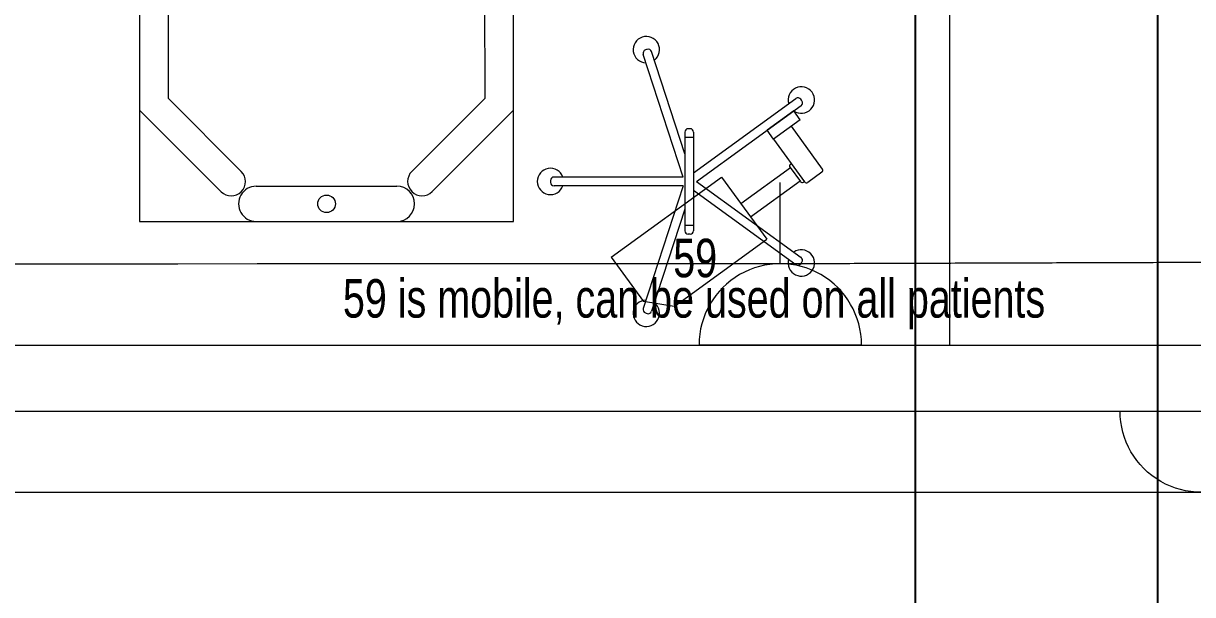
# Model space of a CAD drawing. Header units: metres. Extents: x 75097 to 220695, y -1557923 to -1361206.
# Drawn here: x 112987 to 115643, y -1461390 to -1460091 of the extents above; entities that cross this region are included whole.
import ezdxf

# ---------------------------------------------------------------- set-up
doc = ezdxf.new("R2010")
doc.units = ezdxf.units.M
doc.layers.get('0').update_dxf_attribs({"lineweight": 0})
doc.layers.add('A-100 - Copy$0$axes', color=8, linetype='Continuous')
for name, color, linetype, lineweight in [('A-100 - Copy$0$Medical Equipment and Furniture', 8, 'Continuous', 0), ('A-100 - Copy$0$Medical Equipment and Furniture1', 8, 'Continuous', 5), ('A-100 - Copy$0$Walls', 8, 'Continuous', 0)]:
    doc.layers.add(name, color=color, linetype=linetype, lineweight=lineweight)
doc.layers.add('E-POWR', color=7, linetype='Continuous', lineweight=9, true_color=0x4e7e3e)
doc.styles.add('A-100 - Copy$0$X3G_ENTITY_257CFD', font='swisscl.ttf', dxfattribs={"height": 200})

# ---------------------------------------------------------------- blocks, each defined once
blk = doc.blocks.new('NORMAL SOCKET')
at = {"layer": 'E-POWR'}
for p, q in [((0, 307.7), (0, 615.4)), ((-307.7, 0), (307.7, 0))]:
    blk.add_line(p, q, dxfattribs=at)
blk.add_ellipse((0, 0), major_axis=(32.8, 305.9), ratio=1, start_param=4.81904, end_param=7.960633, dxfattribs=at)
blk = doc.blocks.new('*X149')
for p, q in [((5, 3), (5, 3)), ((5, 3), (5, 3)), ((5, 3), (5, 3)), ((5, 3), (5, 3)), ((5, 3), (5, 3)), ((5, 3), (5, 3)), ((5, 3), (5, 3)), ((5, 3), (5, 3)), ((5, 3), (5, 3)), ((5, 3), (5, 3)), ((5, 3), (5, 3)), ((5, 3), (5, 3)), ((5, 3), (5, 3)), ((5, 3), (5, 3)), ((5, 3), (5, 3)), ((5, 3), (5, 3)), ((5, 3), (5, 3)), ((5, 3), (5, 3)), ((5, 3), (5, 3)), ((5, 3), (5, 3)), ((5, 3), (5, 3)), ((5, 3), (5, 3)), ((5, 3), (5, 3)), ((5, 3), (5, 3)), ((5, 3), (5, 3)), ((5, 3), (5, 3)), ((5, 3), (5, 3)), ((5, 3), (5, 3)), ((5, 3), (5, 3)), ((5, 3), (5, 3)), ((5, 3), (5, 3)), ((5, 3), (5, 3)), ((5, 3), (5, 3)), ((5, 3), (5, 3)), ((5, 3), (5, 3)), ((5, 3), (5, 3)), ((5, 3), (5, 3)), ((5, 3), (5, 3)), ((5, 3), (5, 3)), ((5, 3), (5, 3)), ((5, 3), (5, 3)), ((5, 3), (5, 3)), ((5, 3), (5, 3)), ((5, 3), (5, 3)), ((5, 3), (5, 3)), ((5, 3), (5, 3)), ((5, 3), (5, 3)), ((5, 3), (5, 3)), ((5, 3), (5, 3)), ((5, 3), (5, 3)), ((5, 3), (5, 3)), ((5, 3), (5, 3)), ((5, 3), (5, 3)), ((5, 3), (5, 3)), ((5, 3), (5, 3)), ((5, 3), (5, 3)), ((5, 3), (5, 3)), ((5, 3), (5, 3)), ((5, 3), (5, 3)), ((5, 3), (5, 3)), ((5, 3), (5, 3)), ((5, 3), (5, 3)), ((5, 3), (5, 3)), ((5, 3), (5, 3)), ((5, 3), (5, 3)), ((5, 3), (5, 3)), ((6, 3), (5, 3)), ((5, 3), (5, 3)), ((6, 3), (5, 3)), ((5, 3), (5, 3)), ((6, 3), (5, 3)), ((5, 3), (5, 3)), ((6, 3), (5, 3)), ((5, 3), (5, 3)), ((5, 3), (5, 3)), ((5, 3), (5, 3)), ((5, 3), (5, 3)), ((5, 3), (5, 3)), ((5, 3), (5, 3)), ((5, 3), (5, 3)), ((5, 3), (5, 3)), ((5, 3), (5, 3)), ((5, 3), (5, 3)), ((5, 3), (5, 3)), ((5, 3), (5, 3)), ((5, 3), (5, 3)), ((5, 3), (5, 3)), ((5, 3), (5, 3)), ((5, 3), (5, 3)), ((5, 3), (5, 3)), ((5, 3), (5, 3)), ((5, 3), (5, 3)), ((5, 3), (5, 3)), ((5, 3), (5, 3)), ((5, 3), (5, 3)), ((5, 3), (5, 3)), ((6, 3), (6, 3)), ((6, 3), (6, 3)), ((6, 3), (6, 3)), ((6, 3), (6, 3)), ((6, 3), (6, 3)), ((6, 3), (6, 3)), ((6, 3), (6, 3)), ((6, 3), (6, 3)), ((6, 3), (6, 3)), ((6, 3), (6, 3)), ((6, 3), (6, 3)), ((6, 3), (6, 3)), ((6, 3), (6, 3)), ((6, 3), (6, 3)), ((6, 3), (6, 3)), ((6, 3), (6, 3)), ((6, 3), (6, 3)), ((6, 3), (6, 3)), ((6, 3), (6, 3)), ((6, 3), (6, 3)), ((6, 3), (6, 3)), ((6, 3), (6, 3)), ((6, 3), (6, 3)), ((6, 3), (6, 3)), ((6, 3), (6, 3)), ((6, 3), (6, 3)), ((6, 3), (6, 3)), ((6, 3), (6, 3)), ((6, 3), (6, 3)), ((6, 3), (6, 3)), ((6, 3), (6, 3)), ((6, 3), (6, 3)), ((6, 3), (6, 3)), ((6, 3), (6, 3)), ((6, 3), (6, 3)), ((6, 3), (6, 3)), ((6, 3), (6, 3)), ((6, 3), (6, 3)), ((6, 3), (6, 3)), ((6, 3), (6, 3)), ((6, 3), (6, 3)), ((6, 3), (6, 3)), ((6, 3), (6, 3)), ((6, 3), (6, 3)), ((6, 3), (6, 3)), ((6, 3), (6, 3)), ((6, 3), (6, 3)), ((6, 3), (6, 3)), ((6, 3), (6, 3)), ((6, 3), (6, 3)), ((6, 3), (6, 3)), ((6, 3), (6, 3)), ((6, 3), (6, 3)), ((6, 3), (6, 3)), ((6, 3), (6, 3)), ((6, 3), (6, 3)), ((6, 3), (6, 3)), ((6, 3), (6, 3)), ((6, 3), (6, 3)), ((6, 3), (6, 3)), ((6, 3), (6, 3)), ((6, 3), (6, 3)), ((6, 3), (6, 3)), ((6, 3), (6, 3)), ((6, 3), (6, 3)), ((6, 3), (6, 3)), ((6, 3), (6, 3)), ((6, 3), (6, 3)), ((6, 3), (6, 3)), ((6, 3), (6, 3)), ((6, 3), (6, 3)), ((6, 3), (6, 3)), ((6, 3), (6, 3)), ((6, 3), (6, 3)), ((6, 3), (6, 3)), ((6, 3), (6, 3)), ((6, 3), (6, 3)), ((6, 3), (6, 3)), ((6, 3), (6, 3)), ((6, 3), (6, 3)), ((6, 3), (6, 3)), ((6, 3), (6, 3)), ((6, 3), (6, 3)), ((6, 3), (6, 3)), ((6, 3), (6, 3)), ((6, 3), (6, 3)), ((6, 3), (6, 3)), ((6, 3), (6, 3)), ((6, 3), (6, 3)), ((6, 3), (6, 3)), ((6, 3), (6, 3)), ((6, 3), (6, 3)), ((6, 3), (6, 3)), ((6, 3), (6, 3)), ((6, 3), (6, 3)), ((6, 3), (6, 3)), ((6, 3), (6, 3)), ((6, 3), (6, 3)), ((6, 3), (6, 3)), ((6, 3), (6, 3)), ((6, 3), (6, 3)), ((6, 3), (6, 3)), ((6, 3), (6, 3)), ((6, 3), (6, 3)), ((6, 3), (6, 3)), ((6, 3), (6, 3)), ((6, 3), (6, 3)), ((6, 3), (6, 3)), ((6, 3), (6, 3)), ((6, 3), (6, 3)), ((6, 3), (6, 3)), ((6, 3), (6, 3)), ((6, 3), (6, 3)), ((6, 3), (6, 3)), ((6, 3), (6, 3)), ((6, 3), (6, 3)), ((6, 3), (6, 3)), ((6, 3), (6, 3)), ((6, 3), (6, 3)), ((6, 3), (6, 3)), ((6, 3), (6, 3)), ((6, 3), (6, 3)), ((6, 3), (6, 3)), ((6, 3), (6, 3)), ((6, 3), (6, 3)), ((6, 3), (6, 3)), ((6, 3), (6, 3)), ((6, 3), (6, 3)), ((6, 3), (6, 3)), ((6, 3), (6, 3)), ((6, 3), (6, 3)), ((6, 3), (6, 3)), ((6, 3), (6, 3)), ((6, 3), (6, 3)), ((6, 3), (6, 3)), ((6, 3), (6, 3)), ((6, 3), (6, 3)), ((6, 3), (6, 3)), ((6, 3), (6, 3)), ((6, 3), (6, 3)), ((6, 3), (6, 3)), ((6, 3), (6, 3)), ((6, 3), (6, 3)), ((6, 3), (6, 3)), ((6, 3), (6, 3)), ((6, 3), (6, 3)), ((6, 3), (6, 3)), ((6, 3), (6, 3)), ((6, 3), (6, 3)), ((6, 3), (6, 3)), ((6, 3), (6, 3)), ((6, 3), (6, 3)), ((6, 3), (6, 3)), ((6, 3), (6, 3)), ((6, 3), (6, 3)), ((6, 3), (6, 3)), ((6, 3), (6, 3)), ((6, 3), (6, 3)), ((6, 3), (6, 3)), ((6, 3), (6, 3)), ((6, 3), (6, 3)), ((6, 3), (6, 3)), ((6, 3), (6, 3)), ((6, 3), (6, 3)), ((6, 3), (6, 3)), ((6, 3), (6, 3)), ((6, 3), (6, 3)), ((6, 3), (6, 3)), ((6, 3), (6, 3)), ((6, 3), (6, 3)), ((6, 3), (6, 3)), ((6, 3), (6, 3)), ((6, 3), (6, 3)), ((6, 3), (6, 3)), ((6, 3), (6, 3)), ((6, 3), (6, 3)), ((6, 3), (6, 3)), ((6, 3), (6, 3)), ((6, 3), (6, 3)), ((6, 3), (6, 3)), ((6, 3), (6, 3)), ((6, 3), (6, 3)), ((6, 3), (6, 3)), ((6, 3), (6, 3)), ((6, 3), (6, 3)), ((6, 3), (6, 3)), ((6, 3), (6, 3)), ((6, 3), (6, 3)), ((6, 3), (6, 3)), ((6, 3), (6, 3)), ((6, 3), (6, 3)), ((6, 3), (6, 3)), ((6, 3), (6, 3)), ((6, 3), (6, 3)), ((6, 3), (6, 3)), ((6, 3), (6, 3)), ((6, 3), (6, 3)), ((6, 3), (6, 3)), ((6, 3), (6, 3)), ((6, 3), (6, 3)), ((6, 3), (6, 3)), ((6, 3), (6, 3)), ((6, 3), (6, 3)), ((6, 3), (6, 3)), ((6, 3), (5, 3)), ((6, 3), (5, 3)), ((6, 3), (5, 3)), ((6, 3), (5, 3)), ((6, 3), (5, 3)), ((6, 3), (6, 3)), ((6, 3), (6, 3)), ((6, 3), (6, 3)), ((6, 3), (6, 3)), ((6, 3), (6, 3)), ((6, 3), (6, 3)), ((6, 3), (6, 3)), ((6, 3), (6, 3)), ((6, 3), (6, 3)), ((6, 3), (6, 3)), ((6, 3), (6, 3)), ((6, 3), (6, 3)), ((6, 3), (6, 3)), ((6, 3), (6, 3)), ((6, 3), (6, 3)), ((6, 3), (6, 3)), ((6, 3), (6, 3)), ((6, 3), (6, 3)), ((6, 3), (6, 3)), ((6, 3), (6, 3)), ((6, 3), (6, 3)), ((6, 3), (6, 3)), ((6, 3), (6, 3)), ((6, 3), (6, 3)), ((6, 3), (6, 3)), ((6, 3), (6, 3)), ((6, 3), (6, 3)), ((6, 3), (6, 3)), ((6, 3), (6, 3)), ((6, 3), (6, 3)), ((6, 3), (6, 3)), ((6, 3), (6, 3)), ((6, 3), (6, 3)), ((6, 3), (6, 3)), ((6, 3), (6, 3)), ((6, 3), (6, 3)), ((6, 3), (6, 3)), ((6, 3), (6, 3)), ((6, 3), (6, 3)), ((6, 3), (6, 3)), ((6, 3), (6, 3)), ((6, 3), (6, 3)), ((6, 3), (6, 3)), ((6, 3), (6, 3)), ((6, 3), (6, 3)), ((6, 3), (6, 3)), ((6, 3), (6, 3)), ((6, 3), (6, 3)), ((6, 3), (6, 3)), ((6, 3), (6, 3)), ((6, 3), (6, 3)), ((6, 3), (6, 3)), ((6, 3), (6, 3)), ((6, 3), (6, 3)), ((6, 3), (6, 3)), ((6, 3), (6, 3)), ((6, 3), (6, 3)), ((6, 3), (6, 3)), ((6, 3), (6, 3)), ((6, 3), (6, 3)), ((6, 3), (6, 3)), ((6, 3), (6, 3)), ((6, 3), (6, 3)), ((6, 3), (6, 3)), ((6, 3), (6, 3)), ((6, 3), (6, 3)), ((6, 3), (6, 3)), ((6, 3), (6, 3)), ((6, 3), (6, 3)), ((6, 3), (6, 3)), ((6, 3), (6, 3)), ((6, 3), (6, 3)), ((6, 3), (6, 3)), ((6, 3), (6, 3)), ((6, 3), (6, 3)), ((6, 3), (6, 3)), ((6, 3), (6, 3)), ((6, 3), (6, 3)), ((6, 3), (6, 3)), ((6, 3), (6, 3)), ((6, 3), (6, 3)), ((6, 3), (6, 3)), ((6, 3), (6, 3)), ((6, 3), (6, 3)), ((6, 3), (6, 3)), ((6, 3), (6, 3)), ((6, 3), (6, 3)), ((6, 3), (6, 3)), ((6, 3), (6, 3)), ((6, 3), (6, 3)), ((6, 3), (6, 3)), ((6, 3), (6, 3)), ((6, 3), (6, 3)), ((6, 3), (6, 3)), ((6, 3), (6, 3)), ((6, 3), (6, 3)), ((6, 3), (6, 3)), ((6, 3), (6, 3)), ((6, 3), (6, 3)), ((6, 3), (6, 3)), ((6, 3), (6, 3)), ((6, 3), (6, 3)), ((6, 3), (6, 3)), ((6, 3), (6, 3)), ((6, 3), (6, 3)), ((6, 3), (6, 3)), ((6, 3), (6, 3)), ((6, 3), (6, 3)), ((6, 3), (6, 3)), ((6, 3), (6, 3)), ((6, 3), (6, 3)), ((6, 3), (6, 3)), ((6, 3), (6, 3)), ((6, 3), (6, 3)), ((6, 3), (6, 3)), ((6, 3), (6, 3)), ((6, 3), (6, 3)), ((6, 3), (6, 3)), ((6, 3), (6, 3)), ((6, 3), (6, 3)), ((6, 3), (6, 3)), ((6, 3), (6, 3)), ((6, 3), (6, 3)), ((6, 3), (6, 3)), ((6, 3), (6, 3)), ((6, 3), (6, 3)), ((6, 3), (6, 3)), ((6, 3), (6, 3)), ((6, 3), (6, 3)), ((6, 3), (6, 3)), ((6, 3), (6, 3)), ((6, 3), (6, 3)), ((6, 3), (6, 3)), ((6, 3), (6, 3)), ((6, 3), (6, 3)), ((6, 3), (6, 3)), ((6, 3), (6, 3)), ((6, 3), (6, 3)), ((6, 3), (6, 3)), ((6, 3), (6, 3)), ((6, 3), (6, 3)), ((6, 3), (6, 3)), ((6, 3), (6, 3)), ((6, 3), (6, 3)), ((6, 3), (6, 3)), ((6, 3), (6, 3)), ((6, 3), (6, 3)), ((6, 3), (6, 3)), ((6, 3), (6, 3)), ((6, 3), (6, 3)), ((6, 3), (6, 3)), ((6, 3), (6, 3)), ((6, 3), (6, 3)), ((6, 3), (6, 3)), ((6, 3), (6, 3)), ((6, 3), (6, 3)), ((6, 3), (6, 3)), ((6, 3), (6, 3)), ((6, 3), (6, 3)), ((6, 3), (6, 3)), ((6, 3), (6, 3)), ((6, 3), (6, 3)), ((6, 3), (6, 3)), ((6, 3), (6, 3)), ((6, 3), (6, 3)), ((6, 3), (6, 3)), ((6, 3), (6, 3)), ((6, 3), (6, 3)), ((6, 3), (6, 3)), ((6, 3), (6, 3)), ((6, 3), (6, 3)), ((6, 3), (6, 3)), ((6, 3), (6, 3)), ((6, 3), (6, 3)), ((6, 3), (6, 3)), ((6, 3), (6, 3)), ((6, 3), (6, 3)), ((6, 3), (6, 3)), ((6, 3), (6, 3)), ((6, 3), (6, 3)), ((6, 3), (6, 3)), ((6, 3), (6, 3)), ((6, 3), (6, 3)), ((6, 3), (6, 3)), ((6, 3), (6, 3)), ((6, 3), (6, 3)), ((6, 3), (6, 3)), ((6, 3), (6, 3)), ((6, 3), (6, 3)), ((6, 3), (6, 3)), ((6, 3), (6, 3)), ((6, 3), (6, 3)), ((6, 3), (6, 3)), ((6, 3), (6, 3)), ((6, 3), (6, 3)), ((6, 3), (6, 3)), ((6, 3), (6, 3)), ((6, 3), (6, 3)), ((6, 3), (6, 3)), ((6, 3), (6, 3)), ((6, 3), (6, 3)), ((6, 3), (6, 3)), ((6, 3), (6, 3)), ((6, 3), (6, 3)), ((6, 3), (6, 3)), ((6, 3), (6, 3)), ((6, 3), (6, 3)), ((6, 3), (6, 3)), ((6, 3), (6, 3)), ((6, 3), (6, 3)), ((6, 3), (6, 3)), ((6, 3), (6, 3)), ((6, 3), (6, 3)), ((6, 3), (6, 3)), ((6, 3), (6, 3)), ((6, 3), (6, 3)), ((6, 3), (6, 3)), ((6, 3), (6, 3)), ((6, 3), (6, 3)), ((6, 3), (6, 3)), ((6, 3), (6, 3)), ((6, 3), (6, 3)), ((6, 3), (6, 3)), ((6, 3), (6, 3)), ((6, 3), (6, 3)), ((6, 3), (6, 3)), ((6, 3), (6, 3)), ((6, 3), (6, 3)), ((6, 3), (6, 3)), ((6, 3), (6, 3)), ((6, 3), (6, 3)), ((6, 3), (6, 3)), ((6, 3), (6, 3)), ((6, 3), (6, 3)), ((6, 3), (6, 3)), ((6, 3), (6, 3)), ((6, 3), (6, 3)), ((6, 3), (6, 3)), ((6, 3), (6, 3)), ((6, 3), (6, 3)), ((6, 3), (6, 3)), ((6, 3), (6, 3)), ((6, 3), (6, 3)), ((6, 3), (6, 3)), ((6, 3), (6, 3)), ((6, 3), (6, 3)), ((6, 3), (6, 3)), ((6, 3), (6, 3)), ((6, 3), (6, 3)), ((6, 3), (6, 3)), ((6, 3), (6, 3)), ((6, 3), (6, 3)), ((6, 3), (6, 3)), ((6, 3), (6, 3)), ((6, 3), (6, 3)), ((6, 3), (6, 3)), ((6, 3), (6, 3)), ((6, 3), (6, 3)), ((6, 3), (6, 3)), ((6, 3), (6, 3)), ((6, 3), (6, 3)), ((6, 3), (6, 3)), ((6, 3), (6, 3)), ((6, 3), (6, 3)), ((6, 3), (6, 3)), ((6, 3), (6, 3)), ((6, 3), (6, 3)), ((6, 3), (6, 3)), ((6, 3), (6, 3)), ((6, 3), (6, 3)), ((6, 3), (6, 3)), ((6, 3), (6, 3)), ((6, 3), (6, 3)), ((6, 3), (6, 3)), ((6, 3), (6, 3)), ((6, 3), (6, 3)), ((6, 3), (6, 3)), ((6, 3), (6, 3)), ((6, 3), (6, 3)), ((6, 3), (6, 3)), ((6, 3), (6, 3)), ((6, 3), (6, 3)), ((6, 3), (6, 3)), ((6, 3), (6, 3)), ((6, 3), (6, 3)), ((6, 3), (6, 3)), ((6, 3), (6, 3)), ((6, 3), (6, 3)), ((6, 3), (6, 3)), ((6, 3), (6, 3)), ((6, 3), (6, 3)), ((6, 3), (6, 3)), ((6, 3), (6, 3)), ((6, 3), (6, 3)), ((6, 3), (6, 3)), ((6, 3), (6, 3)), ((6, 3), (6, 3)), ((6, 3), (6, 3)), ((6, 3), (6, 3)), ((6, 3), (6, 3)), ((6, 3), (6, 3)), ((6, 3), (6, 3)), ((6, 3), (6, 3)), ((6, 3), (6, 3)), ((6, 3), (6, 3)), ((6, 3), (6, 3)), ((6, 3), (6, 3)), ((6, 3), (6, 3)), ((6, 3), (6, 3)), ((6, 3), (6, 3)), ((6, 3), (6, 3)), ((6, 3), (6, 3)), ((6, 3), (6, 3)), ((6, 3), (6, 3)), ((6, 3), (6, 3)), ((6, 3), (6, 3)), ((6, 3), (6, 3))]:
    blk.add_line(p, q)
blk = doc.blocks.new('*X150')
for p, q in [((13, 1), (13, 1)), ((13, 1), (13, 1)), ((13, 1), (13, 1)), ((13, 1), (13, 1)), ((13, 1), (13, 1)), ((13, 1), (13, 1)), ((13, 1), (13, 1)), ((13, 1), (13, 1)), ((13, 1), (13, 1)), ((13, 1), (13, 1)), ((13, 1), (13, 1)), ((13, 1), (13, 1)), ((13, 1), (13, 1)), ((13, 1), (13, 1)), ((13, 1), (13, 1)), ((13, 1), (14, 1)), ((13, 1), (14, 1)), ((13, 1), (14, 1)), ((13, 1), (13, 1)), ((13, 1), (13, 1)), ((13, 1), (13, 1)), ((13, 1), (13, 1)), ((13, 1), (13, 1)), ((13, 1), (13, 1)), ((13, 1), (13, 1)), ((13, 1), (13, 1)), ((13, 1), (13, 1)), ((13, 1), (13, 1)), ((13, 1), (13, 1)), ((13, 1), (13, 1)), ((13, 1), (13, 1)), ((13, 1), (13, 1)), ((13, 1), (13, 1)), ((13, 1), (13, 1)), ((13, 1), (13, 1)), ((13, 1), (13, 1)), ((13, 1), (13, 1)), ((13, 1), (13, 1)), ((13, 1), (13, 1)), ((13, 1), (13, 1)), ((13, 1), (13, 1)), ((13, 1), (13, 1)), ((13, 1), (13, 1)), ((13, 1), (13, 1)), ((13, 1), (13, 1)), ((13, 1), (13, 1)), ((13, 1), (13, 1)), ((13, 1), (13, 1)), ((13, 1), (13, 1)), ((13, 1), (13, 1)), ((13, 1), (13, 1)), ((13, 1), (13, 1)), ((13, 1), (13, 1)), ((13, 1), (13, 1)), ((13, 1), (13, 1)), ((13, 1), (13, 1)), ((13, 1), (13, 1)), ((13, 1), (13, 1)), ((13, 1), (13, 1)), ((13, 1), (13, 1)), ((13, 1), (13, 1)), ((13, 1), (13, 1)), ((13, 1), (13, 1)), ((13, 1), (13, 1)), ((13, 1), (13, 1)), ((13, 1), (13, 1)), ((13, 1), (13, 1)), ((13, 1), (13, 1)), ((13, 1), (13, 1)), ((13, 1), (13, 1)), ((13, 1), (13, 1)), ((13, 1), (13, 1)), ((13, 1), (13, 1)), ((13, 1), (13, 1)), ((13, 1), (13, 1)), ((13, 1), (13, 1)), ((13, 1), (13, 1)), ((13, 1), (13, 1)), ((13, 1), (13, 1)), ((13, 1), (13, 1)), ((13, 1), (13, 1)), ((13, 1), (13, 1)), ((13, 1), (13, 1)), ((13, 1), (13, 1)), ((13, 1), (13, 1)), ((13, 1), (13, 1)), ((13, 1), (13, 1)), ((13, 1), (13, 1)), ((13, 1), (13, 1)), ((13, 1), (13, 1)), ((13, 1), (13, 1)), ((13, 1), (13, 1)), ((13, 1), (13, 1)), ((13, 1), (13, 1)), ((13, 1), (13, 1)), ((13, 1), (13, 1)), ((13, 1), (13, 1)), ((13, 1), (13, 1)), ((13, 1), (13, 1)), ((13, 1), (13, 1)), ((13, 1), (13, 1)), ((13, 1), (13, 1)), ((13, 1), (13, 1)), ((13, 1), (13, 1)), ((13, 1), (13, 1)), ((13, 1), (13, 1)), ((13, 1), (13, 1)), ((13, 1), (13, 1)), ((13, 1), (13, 1)), ((13, 1), (13, 1)), ((13, 1), (13, 1)), ((13, 1), (13, 1)), ((13, 1), (13, 1)), ((13, 1), (13, 1)), ((13, 1), (13, 1)), ((13, 1), (13, 1)), ((13, 1), (13, 1)), ((13, 1), (13, 1)), ((13, 1), (13, 1)), ((13, 1), (13, 1)), ((13, 1), (13, 1)), ((13, 1), (13, 1)), ((13, 1), (13, 1)), ((13, 1), (14, 1)), ((13, 0), (13, 0)), ((13, 0), (13, 0)), ((13, 0), (13, 0)), ((13, 0), (13, 0)), ((13, 0), (13, 0)), ((13, 0), (13, 0)), ((13, 0), (13, 0)), ((13, 0), (13, 0)), ((13, 0), (13, 0)), ((13, 0), (13, 0)), ((13, 0), (13, 0)), ((13, 0), (13, 0)), ((13, 0), (13, 0)), ((13, 0), (13, 0)), ((13, 0), (13, 0)), ((13, 0), (13, 0)), ((13, 0), (13, 0)), ((13, 0), (13, 0)), ((13, 0), (13, 0)), ((13, 0), (13, 0)), ((13, 0), (13, 0)), ((13, 0), (13, 0)), ((13, 0), (13, 0)), ((13, 0), (13, 0)), ((13, 0), (13, 0)), ((13, 0), (13, 0)), ((13, 0), (13, 0)), ((13, 0), (13, 0)), ((13, 0), (13, 0)), ((13, 0), (13, 0)), ((13, 0), (13, 0)), ((13, 0), (13, 0)), ((13, 0), (13, 0)), ((13, 0), (13, 0)), ((13, 0), (13, 0)), ((13, 0), (13, 0)), ((13, 0), (13, 0)), ((13, 0), (13, 0)), ((13, 0), (13, 0)), ((13, 0), (13, 0)), ((13, 0), (13, 0)), ((13, 0), (13, 0)), ((13, 0), (13, 0)), ((13, 0), (13, 0)), ((13, 0), (13, 0)), ((13, 0), (13, 0)), ((13, 0), (13, 0)), ((13, 0), (13, 0)), ((13, 0), (14, 0)), ((13, 0), (14, 0)), ((13, 0), (13, 0)), ((13, 0), (14, 0)), ((14, 1), (14, 1)), ((14, 1), (14, 1)), ((14, 1), (14, 1)), ((14, 1), (14, 1)), ((14, 1), (14, 1)), ((14, 1), (14, 1)), ((14, 1), (14, 1)), ((14, 1), (14, 1)), ((14, 1), (14, 1)), ((14, 1), (14, 1)), ((14, 1), (14, 1)), ((14, 1), (14, 1)), ((14, 1), (14, 1)), ((14, 1), (14, 1)), ((14, 1), (14, 1)), ((14, 1), (14, 1)), ((14, 1), (14, 1)), ((14, 1), (14, 1)), ((14, 1), (14, 1)), ((14, 1), (14, 1)), ((14, 1), (14, 1)), ((14, 1), (14, 1)), ((14, 1), (14, 1)), ((14, 1), (14, 1)), ((14, 1), (14, 1)), ((14, 1), (14, 1)), ((14, 1), (14, 1)), ((14, 1), (14, 1)), ((14, 1), (14, 1)), ((14, 1), (14, 1)), ((14, 1), (14, 1)), ((14, 1), (14, 1)), ((14, 1), (14, 1)), ((14, 1), (14, 1)), ((14, 1), (14, 1)), ((14, 1), (14, 1)), ((14, 1), (14, 1)), ((14, 1), (14, 1)), ((14, 1), (14, 1)), ((14, 1), (14, 1)), ((14, 1), (14, 1)), ((14, 1), (14, 1)), ((14, 1), (14, 1)), ((14, 1), (14, 1)), ((14, 1), (14, 1)), ((14, 1), (14, 1)), ((14, 1), (14, 1)), ((14, 1), (14, 1)), ((14, 1), (14, 1)), ((14, 1), (14, 1)), ((14, 1), (14, 1)), ((14, 1), (14, 1)), ((14, 1), (14, 1)), ((14, 1), (14, 1)), ((14, 1), (14, 1)), ((14, 1), (14, 1)), ((14, 1), (14, 1)), ((14, 1), (14, 1)), ((14, 1), (14, 1)), ((14, 1), (14, 1)), ((14, 1), (14, 1)), ((14, 1), (14, 1)), ((14, 1), (14, 1)), ((14, 1), (14, 1)), ((14, 1), (14, 1)), ((14, 1), (14, 1)), ((14, 1), (14, 1)), ((14, 1), (14, 1)), ((14, 1), (14, 1)), ((14, 1), (14, 1)), ((14, 1), (14, 1)), ((14, 1), (14, 1)), ((14, 1), (14, 1)), ((14, 1), (14, 1)), ((14, 1), (14, 1)), ((14, 1), (14, 1)), ((14, 1), (14, 1)), ((14, 1), (14, 1)), ((14, 1), (14, 1)), ((14, 1), (14, 1)), ((14, 1), (14, 1)), ((14, 1), (14, 1)), ((14, 1), (14, 1)), ((14, 1), (14, 1)), ((14, 1), (14, 1)), ((14, 1), (14, 1)), ((14, 1), (14, 1)), ((14, 1), (14, 1)), ((14, 1), (14, 1)), ((14, 1), (14, 1)), ((14, 1), (14, 1)), ((14, 1), (14, 1)), ((14, 1), (14, 1)), ((14, 1), (14, 1)), ((14, 0), (14, 0)), ((14, 0), (14, 0)), ((14, 0), (14, 0)), ((14, 0), (14, 0)), ((14, 0), (14, 0)), ((14, 0), (14, 0)), ((14, 0), (14, 0)), ((14, 0), (14, 0)), ((14, 0), (14, 0)), ((14, 0), (14, 0)), ((14, 0), (14, 0)), ((14, 0), (14, 0)), ((14, 0), (14, 0)), ((14, 0), (14, 0)), ((14, 0), (14, 0)), ((14, 0), (14, 0)), ((14, 0), (14, 0)), ((14, 0), (14, 0)), ((14, 0), (14, 0)), ((14, 0), (14, 0)), ((14, 0), (14, 0)), ((14, 0), (14, 0)), ((14, 0), (14, 0)), ((14, 0), (14, 0)), ((14, 0), (14, 0)), ((14, 0), (14, 0)), ((14, 0), (14, 0)), ((14, 0), (14, 0)), ((14, 0), (14, 0)), ((14, 0), (14, 0)), ((14, 0), (14, 0)), ((14, 0), (14, 0)), ((14, 0), (14, 0)), ((14, 0), (14, 0)), ((14, 0), (14, 0)), ((14, 0), (14, 0)), ((14, 0), (14, 0)), ((14, 0), (14, 0)), ((14, 0), (14, 0)), ((14, 0), (14, 0)), ((14, 0), (14, 0)), ((14, 0), (14, 0)), ((14, 0), (14, 0)), ((14, 0), (14, 0)), ((14, 0), (14, 0)), ((14, 0), (14, 0)), ((14, 0), (14, 0)), ((14, 0), (14, 0)), ((13, 0), (13, 0)), ((13, 0), (14, 0)), ((13, 0), (13, 0)), ((13, 0), (14, 0)), ((13, 0), (13, 0)), ((13, 0), (14, 0)), ((13, 0), (13, 0)), ((13, 0), (13, 0)), ((13, 0), (13, 0)), ((13, 0), (13, 0)), ((13, 0), (14, 0)), ((13, 0), (13, 0)), ((13, 0), (14, 0)), ((13, 0), (13, 0)), ((13, 0), (14, 0)), ((13, 0), (13, 0)), ((13, 0), (14, 0)), ((13, 0), (13, 0)), ((13, 0), (14, 0)), ((13, 0), (13, 0)), ((13, 0), (14, 0)), ((13, 0), (13, 0)), ((13, 0), (14, 0)), ((13, 0), (13, 0)), ((13, 0), (13, 0)), ((13, 0), (13, 0)), ((13, 0), (14, 0)), ((13, 0), (13, 0)), ((13, 0), (14, 0)), ((13, 0), (13, 0)), ((13, 0), (14, 0)), ((13, 0), (13, 0)), ((13, 0), (14, 0)), ((13, 0), (13, 0)), ((13, 0), (13, 0)), ((13, 0), (13, 0)), ((13, 0), (13, 0)), ((13, 0), (13, 0)), ((13, 0), (13, 0)), ((13, 0), (13, 0)), ((13, 0), (13, 0)), ((13, 0), (13, 0)), ((13, 0), (13, 0)), ((13, 0), (13, 0)), ((13, 0), (13, 0)), ((13, 0), (13, 0)), ((13, 0), (13, 0)), ((13, 0), (13, 0)), ((13, 0), (13, 0)), ((13, 0), (13, 0)), ((13, 0), (13, 0)), ((13, 0), (13, 0)), ((13, 0), (13, 0)), ((13, 0), (13, 0)), ((13, 0), (13, 0)), ((13, 0), (13, 0)), ((13, 0), (13, 0)), ((13, 0), (13, 0)), ((13, 0), (13, 0)), ((13, 0), (13, 0)), ((13, 0), (13, 0)), ((13, 0), (13, 0)), ((13, 0), (13, 0)), ((13, 0), (13, 0)), ((13, -1), (13, -1)), ((13, -1), (13, -1)), ((13, -1), (13, -1)), ((13, -1), (13, -1)), ((13, -1), (13, -1)), ((13, -1), (14, -1)), ((13, -1), (13, -1)), ((14, 0), (14, 0)), ((14, 0), (14, 0)), ((14, 0), (14, 0)), ((14, 0), (14, 0)), ((14, 0), (14, 0)), ((14, 0), (14, 0)), ((14, 0), (14, 0)), ((14, 0), (14, 0)), ((14, 0), (14, 0)), ((14, 0), (14, 0)), ((14, 0), (14, 0)), ((14, 0), (14, 0)), ((14, 0), (14, 0)), ((14, 0), (14, 0)), ((14, 0), (14, 0)), ((13, 0), (14, 0)), ((14, 0), (14, 0)), ((14, 0), (14, 0)), ((14, 0), (14, 0)), ((14, 0), (14, 0)), ((14, 0), (14, 0)), ((14, 0), (14, 0)), ((14, 0), (14, 0)), ((14, 0), (14, 0)), ((14, 0), (14, 0)), ((14, 0), (14, 0)), ((14, 0), (14, 0)), ((14, 0), (14, 0)), ((14, 0), (14, 0)), ((14, 0), (14, 0)), ((14, 0), (14, 0)), ((14, 0), (14, 0)), ((14, 0), (14, 0)), ((14, 0), (14, 0)), ((14, 0), (14, 0)), ((14, 0), (14, 0)), ((14, 0), (14, 0)), ((14, 0), (14, 0)), ((14, 0), (14, 0)), ((14, 0), (14, 0)), ((14, 0), (14, 0)), ((14, 0), (14, 0)), ((14, 0), (14, 0)), ((14, 0), (14, 0)), ((14, 0), (14, 0)), ((14, 0), (14, 0)), ((14, 0), (14, 0)), ((14, 0), (14, 0)), ((14, 0), (14, 0)), ((14, 0), (14, 0)), ((14, -1), (14, -1)), ((14, -1), (14, -1)), ((14, -1), (14, -1)), ((14, -1), (14, -1)), ((14, -1), (14, -1))]:
    blk.add_line(p, q)
blk = doc.blocks.new('A-100 - Copy$0$HF16786E-P')
at = {"layer": 'A-100 - Copy$0$Medical Equipment and Furniture1'}
for p, q in [((0, 0.425), (-2.14, 0.425)), ((-0.2531, 0.425), (-0.0678, 0.2397)), ((0, -0.425), (0, 0.425)), ((-0.28, 0.36), (-1.86, 0.36)), ((-0.28, 0.36), (-0.1137, 0.1937)), ((-0.08, -0.16), (-0.08, 0.16)), ((-0.1136, -0.1936), (-0.28, -0.36)), ((-0.0676, -0.2396), (-0.2531, -0.425)), ((-1.86, -0.36), (-0.28, -0.36)), ((-2.14, -0.425), (0, -0.425))]:
    blk.add_line(p, q, dxfattribs=at)
for points in [[(0, 0.425), (0, 0.425), (0, 0.425), (0, 0.425), (0, 0.425), (0, 0.425), (0, 0.425), (0, 0.425), (0, 0.425), (0, 0.425), (0, 0.425), (0, 0.425), (0, 0.425), (0, 0.425), (0, 0.425), (0, 0.425), (0, 0.425), (0, 0.425), (0, 0.425), (0, 0.425), (0, 0.425), (0, 0.425), (0, 0.425), (0, 0.425), (0, 0.425), (0, 0.425), (0, 0.425), (0, 0.425), (0, 0.425), (0, 0.425), (0, 0.425), (0, 0.425), (0, 0.425), (0, 0.425), (0, 0.425), (0, 0.425), (0, 0.425), (0, 0.425), (0, 0.425), (0, 0.425), (0, 0.425), (0, 0.425), (0, 0.425), (0, 0.425), (0, 0.425), (0, 0.425), (0, 0.425), (0, 0.425), (0, 0.425), (0, 0.425), (0, 0.425), (0, 0.425), (0, 0.425), (0, 0.425), (0, 0.425), (0, 0.425), (0, 0.425), (0, 0.425), (0, 0.425), (0, 0.425), (0, 0.425), (0, 0.425), (0, 0.425), (0, 0.425), (0, 0.425), (0, 0.425), (0, 0.425), (0, 0.425), (0, 0.425), (0, 0.425), (0, 0.425), (0, 0.425), (0, 0.425), (0, 0.425), (0, 0.425), (0, 0.425), (0, 0.425), (0, 0.425), (0, 0.425), (0, 0.425), (0, 0.425), (0, 0.425), (0, 0.425), (0, 0.425), (0, 0.425), (0, 0.425), (0, 0.425), (0, 0.425), (0, 0.425), (0, 0.425), (0, 0.425), (0, 0.425), (0, 0.425), (0, 0.425), (0, 0.425), (0, 0.425), (0, 0.425), (0, 0.425), (0, 0.425), (0, 0.425), (0, 0.425), (0, 0.425), (0, 0.425), (0, 0.425), (0, 0.425), (0, 0.425), (0, 0.425), (0, 0.425), (0, 0.425), (0, 0.425), (0, 0.425), (0, 0.425), (0, 0.425), (0, 0.425), (0, 0.425), (0, 0.425), (0, 0.425), (0, 0.425), (0, 0.425), (0, 0.425), (0, 0.425), (0, 0.425), (0, 0.425), (0, 0.425), (0, 0.425), (0, 0.425), (0, 0.425), (0, 0.425), (0, 0.425), (0, 0.425), (0, 0.425), (0, 0.425), (0, 0.425), (0, 0.425), (0, 0.425), (0, 0.425), (0, 0.425), (0, 0.425), (0, 0.425), (0, 0.425), (0, 0.425), (0, 0.425), (0, 0.425), (0, 0.425), (0, 0.425), (0, 0.425), (0, 0.425), (0, 0.425), (0, 0.425), (0, 0.425), (0, 0.425), (0, 0.425), (0, 0.425), (0, 0.425), (0, 0.425), (0, 0.425), (0, 0.425), (0, 0.425), (0, 0.425), (0, 0.425), (0, 0.425), (0, 0.425), (0, 0.425), (0, 0.425), (0, 0.425), (0, 0.425), (0, 0.425), (0, 0.425), (0, 0.425), (0, 0.425), (0, 0.425), (0, 0.425), (0, 0.425), (0, 0.425), (0, 0.425), (0, 0.425), (0, 0.425), (0, 0.425), (0, 0.425), (0, 0.425), (0, 0.425), (0, 0.425), (0, 0.425), (0, 0.425), (0, 0.425), (0, 0.425), (0, 0.425), (0, 0.425), (0, 0.425), (0, 0.425), (0, 0.425), (0, 0.425), (0, 0.425), (0, 0.425), (0, 0.425), (0, 0.425), (0, 0.425), (0, 0.425), (0, 0.425), (0, 0.425), (0, 0.425), (0, 0.425), (0, 0.425), (0, 0.425), (0, 0.425), (0, 0.425), (0, 0.425), (0, 0.425), (0, 0.425), (0, 0.425), (0, 0.425), (0, 0.425), (0, 0.425), (0, 0.425), (0, 0.425), (0, 0.425), (0, 0.425), (0, 0.425), (0, 0.425)], [(0, 0.425), (0, 0.425), (0, 0.425), (0, 0.425), (0, 0.425), (0, 0.425), (0, 0.425), (0, 0.425), (0, 0.425), (0, 0.425), (0, 0.425), (0, 0.425), (0, 0.425), (0, 0.425), (0, 0.425), (0, 0.425), (0, 0.425), (0, 0.425), (0, 0.425), (0, 0.425), (0, 0.425), (0, 0.425), (0, 0.425), (0, 0.425), (0, 0.425), (0, 0.425), (0, 0.425), (0, 0.425), (0, 0.425), (0, 0.425), (0, 0.425), (0, 0.425), (0, 0.425), (0, 0.425), (0, 0.425), (0, 0.425), (0, 0.425), (0, 0.425), (0, 0.425), (0, 0.425), (0, 0.425), (0, 0.425), (0, 0.425), (0, 0.425), (0, 0.425), (0, 0.425), (0, 0.425), (0, 0.425), (0, 0.425), (0, 0.425), (0, 0.425), (0, 0.425), (0, 0.425), (0, 0.425), (0, 0.425), (0, 0.425), (0, 0.425), (0, 0.425), (0, 0.425), (0, 0.425), (0, 0.425), (0, 0.425), (0, 0.425), (0, 0.425), (0, 0.425), (0, 0.425), (0, 0.425), (0, 0.425), (0, 0.425), (0, 0.425), (0, 0.425), (0, 0.425), (0, 0.425), (0, 0.425), (0, 0.425), (0, 0.425), (0, 0.425), (0, 0.425), (0, 0.425), (0, 0.425), (0, 0.425), (0, 0.425), (0, 0.425), (0, 0.425), (0, 0.425), (0, 0.425), (0, 0.425), (0, 0.425), (0, 0.425), (0, 0.425), (0, 0.425), (0, 0.425), (0, 0.425), (0, 0.425), (0, 0.425), (0, 0.425), (0, 0.425), (0, 0.425), (0, 0.425), (0, 0.425), (0, 0.425), (0, 0.425), (0, 0.425), (0, 0.425), (0, 0.425), (0, 0.425), (0, 0.425), (0, 0.425), (0, 0.425), (0, 0.425), (0, 0.425), (0, 0.425), (0, 0.425), (0, 0.425), (0, 0.425), (0, 0.425), (0, 0.425), (0, 0.425), (0, 0.425), (0, 0.425), (0, 0.425), (0, 0.425), (0, 0.425), (0, 0.425), (0, 0.425), (0, 0.425), (0, 0.425), (0, 0.425), (0, 0.425), (0, 0.425), (0, 0.425), (0, 0.425), (0, 0.425), (0, 0.425), (0, 0.425), (0, 0.425), (0, 0.425), (0, 0.425), (0, 0.425), (0, 0.425), (0, 0.425), (0, 0.425), (0, 0.425), (0, 0.425), (0, 0.425), (0, 0.425), (0, 0.425), (0, 0.425), (0, 0.425), (0, 0.425), (0, 0.425), (0, 0.425), (0, 0.425), (0, 0.425), (0, 0.425), (0, 0.425), (0, 0.425), (0, 0.425), (0, 0.425), (0, 0.425), (0, 0.425), (0, 0.425), (0, 0.425), (0, 0.425), (0, 0.425), (0, 0.425), (0, 0.425), (0, 0.425), (0, 0.425), (0, 0.425), (0, 0.425), (0, 0.425), (0, 0.425), (0, 0.425), (0, 0.425), (0, 0.425), (0, 0.425), (0, 0.425), (0, 0.425), (0, 0.425), (0, 0.425), (0, 0.425), (0, 0.425), (0, 0.425), (0, 0.425), (0, 0.425), (0, 0.425), (0, 0.425), (0, 0.425), (0, 0.425), (0, 0.425), (0, 0.425), (0, 0.425), (0, 0.425), (0, 0.425), (0, 0.425), (0, 0.425), (0, 0.425), (0, 0.425), (0, 0.425), (0, 0.425), (0, 0.425), (0, 0.425), (0, 0.425), (0, 0.425), (0, 0.425), (0, 0.425), (0, 0.425), (0, 0.425), (0, 0.425), (0, 0.425), (0, 0.425), (0, 0.425), (0, 0.425)], [(0, 0.425), (0, 0.425), (0, 0.425), (0, 0.425), (0, 0.425), (0, 0.425), (0, 0.425), (0, 0.425), (0, 0.425), (0, 0.425), (0, 0.425), (0, 0.425), (0, 0.425), (0, 0.425), (0, 0.425), (0, 0.425), (0, 0.425), (0, 0.425), (0, 0.425), (0, 0.425), (0, 0.425), (0, 0.425), (0, 0.425), (0, 0.425), (0, 0.425), (0, 0.425), (0, 0.425), (0, 0.425), (0, 0.425), (0, 0.425), (0, 0.425), (0, 0.425), (0, 0.425), (0, 0.425), (0, 0.425), (0, 0.425), (0, 0.425), (0, 0.425), (0, 0.425), (0, 0.425), (0, 0.425), (0, 0.425), (0, 0.425), (0, 0.425), (0, 0.425), (0, 0.425), (0, 0.425), (0, 0.425), (0, 0.425), (0, 0.425), (0, 0.425), (0, 0.425), (0, 0.425), (0, 0.425), (0, 0.425), (0, 0.425), (0, 0.425), (0, 0.425), (0, 0.425), (0, 0.425), (0, 0.425), (0, 0.425), (0, 0.425), (0, 0.425), (0, 0.425), (0, 0.425), (0, 0.425), (0, 0.425), (0, 0.425), (0, 0.425), (0, 0.425), (0, 0.425), (0, 0.425), (0, 0.425), (0, 0.425), (0, 0.425), (0, 0.425), (0, 0.425), (0, 0.425), (0, 0.425), (0, 0.425), (0, 0.425), (0, 0.425), (0, 0.425), (0, 0.425), (0, 0.425), (0, 0.425), (0, 0.425), (0, 0.425), (0, 0.425), (0, 0.425), (0, 0.425), (0, 0.425), (0, 0.425), (0, 0.425), (0, 0.425), (0, 0.425), (0, 0.425), (0, 0.425), (0, 0.425), (0, 0.425), (0, 0.425), (0, 0.425), (0, 0.425), (0, 0.425), (0, 0.425), (0, 0.425), (0, 0.425), (0, 0.425), (0, 0.425), (0, 0.425), (0, 0.425), (0, 0.425), (0, 0.425), (0, 0.425), (0, 0.425), (0, 0.425), (0, 0.425), (0, 0.425), (0, 0.425), (0, 0.425), (0, 0.425), (0, 0.425), (0, 0.425), (0, 0.425), (0, 0.425), (0, 0.425), (0, 0.425), (0, 0.425), (0, 0.425), (0, 0.425), (0, 0.425), (0, 0.425), (0, 0.425), (0, 0.425), (0, 0.425), (0, 0.425), (0, 0.425), (0, 0.425), (0, 0.425), (0, 0.425), (0, 0.425), (0, 0.425), (0, 0.425), (0, 0.425), (0, 0.425), (0, 0.425), (0, 0.425), (0, 0.425), (0, 0.425), (0, 0.425), (0, 0.425), (0, 0.425), (0, 0.425), (0, 0.425), (0, 0.425), (0, 0.425), (0, 0.425), (0, 0.425), (0, 0.425), (0, 0.425), (0, 0.425), (0, 0.425), (0, 0.425), (0, 0.425), (0, 0.425), (0, 0.425), (0, 0.425), (0, 0.425), (0, 0.425), (0, 0.425), (0, 0.425), (0, 0.425), (0, 0.425), (0, 0.425), (0, 0.425), (0, 0.425), (0, 0.425), (0, 0.425), (0, 0.425), (0, 0.425), (0, 0.425), (0, 0.425), (0, 0.425), (0, 0.425), (0, 0.425), (0, 0.425), (0, 0.425), (0, 0.425), (0, 0.425), (0, 0.425), (0, 0.425), (0, 0.425), (0, 0.425), (0, 0.425), (0, 0.425), (0, 0.425), (0, 0.425), (0, 0.425), (0, 0.425), (0, 0.425), (0, 0.425), (0, 0.425), (0, 0.425), (0, 0.425), (0, 0.425), (0, 0.425), (0, 0.425), (0, 0.425), (0, 0.425), (0, 0.425), (0, 0.425), (0, 0.425), (0, 0.425), (0, 0.425), (0, 0.425), (0, 0.425), (0, 0.425), (0, 0.425), (0, 0.425), (0, 0.425), (0, 0.425), (0, 0.425), (0, 0.425), (0, 0.425), (0, 0.425), (0, 0.425), (0, 0.425), (0, 0.425), (0, 0.425), (0, 0.425), (0, 0.425), (0, 0.425), (0, 0.425), (0, 0.425), (0, 0.425), (0, 0.425), (0, 0.425), (0, 0.425), (0, 0.425), (0, 0.425), (0, 0.425), (0, 0.425), (0, 0.425), (0, 0.425), (0, 0.425), (0, 0.425), (0, 0.425), (0, 0.425), (0, 0.425), (0, 0.425), (0, 0.425), (0, 0.425), (0, 0.425), (0, 0.425), (0, 0.425), (0, 0.425), (0, 0.425), (0, 0.425), (0, 0.425), (0, 0.425), (0, 0.425), (0, 0.425), (0, 0.425), (0, 0.425), (0, 0.425), (0, 0.425), (0, 0.425), (0, 0.425), (0, 0.425), (0, 0.425), (0, 0.425), (0, 0.425), (0, 0.425), (0, 0.425), (0, 0.425), (0, 0.425)]]:
    blk.add_lwpolyline(points, close=True, dxfattribs=at)
for points in [[(0, 0.425), (0, 0.425), (0, 0.425), (0, 0.425), (0, 0.425), (0, 0.425), (0, 0.425), (0, 0.425), (0, 0.425), (0, 0.425), (0, 0.425), (0, 0.425), (0, 0.425), (0, 0.425), (0, 0.425)], [(0, 0.425), (0, 0.425), (0, 0.425), (0, 0.425), (0, 0.425), (0, 0.425), (0, 0.425), (0, 0.425), (0, 0.425), (0, 0.425), (0, 0.425), (0, 0.425), (0, 0.425), (0, 0.425), (0, 0.425), (0, 0.425), (0, 0.425), (0, 0.425), (0, 0.425), (0, 0.425), (0, 0.425), (0, 0.425), (0, 0.425), (0, 0.425), (0, 0.425), (0, 0.425), (0, 0.425), (0, 0.425), (0, 0.425), (0, 0.425), (0, 0.425), (0, 0.425), (0, 0.425), (0, 0.425), (0, 0.425), (0, 0.425), (0, 0.425), (0, 0.425), (0, 0.425), (0, 0.425), (0, 0.425), (0, 0.425), (0, 0.425), (0, 0.425), (0, 0.425), (0, 0.425), (0, 0.425), (0, 0.425), (0, 0.425), (0, 0.425), (0, 0.425), (0, 0.425), (0, 0.425), (0, 0.425), (0, 0.425), (0, 0.425), (0, 0.425), (0, 0.425), (0, 0.425), (0, 0.425), (0, 0.425), (0, 0.425), (0, 0.425), (0, 0.425), (0, 0.425), (0, 0.425), (0, 0.425), (0, 0.425), (0, 0.425), (0, 0.425), (0, 0.425), (0, 0.425), (0, 0.425), (0, 0.425), (0, 0.425), (0, 0.425), (0, 0.425), (0, 0.425), (0, 0.425), (0, 0.425), (0, 0.425), (0, 0.425), (0, 0.425), (0, 0.425), (0, 0.425), (0, 0.425), (0, 0.425), (0, 0.425), (0, 0.425)], [(0, 0.425), (0, 0.425), (0, 0.425), (0, 0.425), (0, 0.425), (0, 0.425), (0, 0.425), (0, 0.425), (0, 0.425), (0, 0.425), (0, 0.425), (0, 0.425), (0, 0.425), (0, 0.425), (0, 0.425), (0, 0.425), (0, 0.425), (0, 0.425), (0, 0.425), (0, 0.425), (0, 0.425), (0, 0.425), (0, 0.425), (0, 0.425), (0, 0.425), (0, 0.425), (0, 0.425), (0, 0.425), (0, 0.425), (0, 0.425), (0, 0.425), (0, 0.425), (0, 0.425), (0, 0.425), (0, 0.425), (0, 0.425), (0, 0.425), (0, 0.425), (0, 0.425), (0, 0.425), (0, 0.425), (0, 0.425), (0, 0.425), (0, 0.425), (0, 0.425), (0, 0.425), (0, 0.425), (0, 0.425), (0, 0.425), (0, 0.425), (0, 0.425), (0, 0.425), (0, 0.425), (0, 0.425), (0, 0.425), (0, 0.425), (0, 0.425), (0, 0.425), (0, 0.425), (0, 0.425), (0, 0.425), (0, 0.425), (0, 0.425), (0, 0.425), (0, 0.425), (0, 0.425), (0, 0.425), (0, 0.425), (0, 0.425), (0, 0.425), (0, 0.425), (0, 0.425), (0, 0.425), (0, 0.425), (0, 0.425), (0, 0.425), (0, 0.425), (0, 0.425), (0, 0.425), (0, 0.425), (0, 0.425), (0, 0.425), (0, 0.425), (0, 0.425), (0, 0.425), (0, 0.425), (0, 0.425), (0, 0.425), (0, 0.425), (0, 0.425), (0, 0.425), (0, 0.425), (0, 0.425), (0, 0.425), (0, 0.425), (0, 0.425), (0, 0.425), (0, 0.425), (0, 0.425), (0, 0.425), (0, 0.425), (0, 0.425), (0, 0.425), (0, 0.425), (0, 0.425), (0, 0.425), (0, 0.425), (0, 0.425), (0, 0.425), (0, 0.425), (0, 0.425)], [(0, 0.425), (0, 0.425), (0, 0.425), (0, 0.425), (0, 0.425), (0, 0.425), (0, 0.425), (0, 0.425), (0, 0.425), (0, 0.425), (0, 0.425), (0, 0.425), (0, 0.425), (0, 0.425), (0, 0.425), (0, 0.425), (0, 0.425), (0, 0.425), (0, 0.425), (0, 0.425), (0, 0.425), (0, 0.425), (0, 0.425), (0, 0.425), (0, 0.425), (0, 0.425), (0, 0.425), (0, 0.425), (0, 0.425), (0, 0.425), (0, 0.425), (0, 0.425), (0, 0.425), (0, 0.425), (0, 0.425), (0, 0.425), (0, 0.425), (0, 0.425), (0, 0.425), (0, 0.425), (0, 0.425), (0, 0.425), (0, 0.425), (0, 0.425), (0, 0.425), (0, 0.425), (0, 0.425), (0, 0.425), (0, 0.425), (0, 0.425), (0, 0.425), (0, 0.425), (0, 0.425), (0, 0.425)], [(0, 0.425), (0, 0.425), (0, 0.425), (0, 0.425), (0, 0.425), (0, 0.425), (0, 0.425), (0, 0.425), (0, 0.425), (0, 0.425), (0, 0.425), (0, 0.425), (0, 0.425), (0, 0.425), (0, 0.425), (0, 0.425), (0, 0.425)], [(0, 0.425), (0, 0.425), (0, 0.425), (0, 0.425), (0, 0.425), (0, 0.425), (0, 0.425), (0, 0.425), (0, 0.425), (0, 0.425)], [(0, 0.425), (0, 0.425), (0, 0.425), (0, 0.425), (0, 0.425), (0, 0.425), (0, 0.425), (0, 0.425), (0, 0.425), (0, 0.425)], [(0, 0.425), (0, 0.425), (0, 0.425), (0, 0.425), (0, 0.425), (0, 0.425), (0, 0.425)], [(0, 0.425), (0, 0.425), (0, 0.425), (0, 0.425), (0, 0.425), (0, 0.425), (0, 0.425), (0, 0.425), (0, 0.425), (0, 0.425), (0, 0.425), (0, 0.425)], [(0, 0.425), (0, 0.425), (0, 0.425), (0, 0.425), (0, 0.425), (0, 0.425), (0, 0.425)], [(0, 0.425), (0, 0.425), (0, 0.425), (0, 0.425), (0, 0.425), (0, 0.425), (0, 0.425), (0, 0.425), (0, 0.425), (0, 0.425)], [(0, 0.425), (0, 0.425), (0, 0.425), (0, 0.425), (0, 0.425), (0, 0.425), (0, 0.425), (0, 0.425)], [(0, 0.425), (0, 0.425), (0, 0.425), (0, 0.425), (0, 0.425), (0, 0.425), (0, 0.425), (0, 0.425), (0, 0.425), (0, 0.425), (0, 0.425), (0, 0.425), (0, 0.425), (0, 0.425), (0, 0.425), (0, 0.425), (0, 0.425), (0, 0.425)], [(0, 0.425), (0, 0.425), (0, 0.425), (0, 0.425), (0, 0.425), (0, 0.425), (0, 0.425), (0, 0.425), (0, 0.425), (0, 0.425)], [(0, 0.425), (0, 0.425), (0, 0.425), (0, 0.425), (0, 0.425), (0, 0.425), (0, 0.425), (0, 0.425), (0, 0.425)]]:
    blk.add_lwpolyline(points, dxfattribs=at)
blk.add_circle((-0.04, 0), 0.02, dxfattribs=at)
for centre, radius, start, end in [((-0.0908, 0.2167), 0.0325, 225, 45), ((-0.04, 0.16), 0.04, 0, 180), ((-0.0906, -0.2166), 0.0325, 315, 135), ((-0.04, -0.16), 0.04, 180, 0)]:
    blk.add_arc(centre, radius, start, end, dxfattribs=at)
for name, xscale, yscale, zscale in [('*X149', 8.593299999999998e-11, 8.593299999999998e-11, 8.593299999999998e-11), ('*X150', 5.4996e-11, 5.4996e-11, 5.4996e-11)]:
    blk.add_blockref(name, (0, 0.425), dxfattribs=dict(at, xscale=xscale, yscale=yscale, zscale=zscale))
blk = doc.blocks.new('A-100 - Copy$0$HF12177-P')
for p, q in [((-0.0196, -0.007), (-0.1885, 0.2255)), ((0, 0), (-0.1724, 0.2372)), ((0, 0), (0.1724, 0.2372)), ((0.0196, -0.007), (0.1885, 0.2255)), ((-0.12, -0.015), (-0.12, -0.019)), ((-0.112, -0.007), (0.112, -0.007)), ((-0.1, -0.007), (-0.1, -0.027)), ((0.1, -0.007), (0.1, -0.027)), ((0.12, -0.015), (0.12, -0.019)), ((-0.0631, -0.027), (-0.2951, -0.1024)), ((-0.01, -0.0308), (-0.2889, -0.1214)), ((-0.112, -0.027), (0.112, -0.027)), ((-0.01, -0.0308), (-0.01, -0.324)), ((0.01, -0.0308), (0.01, -0.324)), ((0.01, -0.0308), (0.2889, -0.1214)), ((0.0631, -0.027), (0.2951, -0.1024))]:
    blk.add_line(p, q)
for centre, radius, start, end in [((-0.1852, 0.2378), 0.03, 325.4712, 286.5288), ((0.1852, 0.2378), 0.03, 253.4712, 214.5288), ((-0.1788, 0.2325), 0.008, 36, 125.6267), ((0.1788, 0.2325), 0.008, 54.3733, 144), ((-0.1821, 0.2302), 0.008, 126.3733, 216), ((0, -0.017), 0.315, 125.6267, 126.3733), ((0, -0.017), 0.315, 53.6267, 54.3733), ((0.1821, 0.2302), 0.008, 324, 53.6267), ((-0.112, -0.015), 0.008, 90, 180), ((-0.112, -0.019), 0.008, 180, 270), ((0.112, -0.015), 0.008, 0, 90), ((0.112, -0.019), 0.008, 270, 0), ((-0.2996, -0.1144), 0.03, 37.4712, 358.5288), ((-0.2926, -0.11), 0.008, 108, 197.6267), ((0.2996, -0.1144), 0.03, 181.4712, 142.5288), ((0.2926, -0.11), 0.008, 342.3733, 72), ((0, -0.017), 0.315, 197.6267, 198.3733), ((-0.2914, -0.1138), 0.008, 198.3733, 288), ((0.2914, -0.1138), 0.008, 252, 341.6267), ((0, -0.017), 0.315, 341.6267, 342.3733), ((0, -0.332), 0.03, 109.4712, 70.5288), ((-0.002, -0.324), 0.008, 180, 269.6267), ((0, -0.017), 0.315, 269.6267, 270.3733), ((0.002, -0.324), 0.008, 270.3733, 0)]:
    blk.add_arc(centre, radius, start, end)
blk = doc.blocks.new('A-100 - Copy$0$MONITOR ARM PLAN')
for p, q in [((0.025, -0.49375, 0), (0.025, -0.18375, 0)), ((0.025, -0.18375, 0), (0.2, -0.18375, 0)), ((0.2, -0.44375, 0), (0.2, -0.18375, 0)), ((0.2, -0.44375, 0), (0.15, -0.49375, 0)), ((0.025, -0.49375, 0), (0.15, -0.49375, 0))]:
    blk.add_line(p, q)
at = {"layer": 'A-100 - Copy$0$Medical Equipment and Furniture1'}
for p, q in [((0.025, 0.0375), (0, 0.0375)), ((0, 0.0375), (0, -0.0375)), ((0.025, 0.0375), (0.025, -0.0375)), ((0.145, 0.0125), (0.025, 0.0125)), ((0.15, 0.0075), (0.15, -0.0325)), ((0.025, -0.0375), (0, -0.0375)), ((0.025, -0.0375), (0.145, -0.0375)), ((0.09375, -0.0375), (0.09375, -0.04)), ((0.09875, -0.045), (0.13875, -0.045)), ((0.1, -0.045), (0.1, -0.18375)), ((0.1375, -0.045), (0.1375, -0.18375)), ((0.14375, -0.0375), (0.14375, -0.04))]:
    blk.add_line(p, q, dxfattribs=at)
for centre, start, end in [((0.145, 0.0075, 0), 0, 90), ((0.09875, -0.04), 180, 270), ((0.13875, -0.04), 270, 360), ((0.145, -0.0325), 270, 0)]:
    blk.add_arc(centre, 0.005, start, end, dxfattribs=at)
blk = doc.blocks.new('A-100 - Copy')
at = {"layer": 'A-100 - Copy$0$axes'}
for p, q in [((115013.3, -1477297.4, 0), (115013.3, -1366771.9, 0)), ((115563.3, -1477297.4, 0), (115563.3, -1366771.9, 0)), ((115563.3, -1477297.4, 0), (115563.3, -1366771.9, 0))]:
    blk.add_line(p, q, dxfattribs=at)
at = {"layer": 'A-100 - Copy$0$Medical Equipment and Furniture'}
blk.add_line((115090.3, -1458322.7, 2.4), (115090.3, -1460822.7, 2.4), dxfattribs=at)
blk.add_line((115090.3, -1458322.7, 2.4), (115090.3, -1460822.7, 2.4), dxfattribs=at)
at = {"layer": 'A-100 - Copy$0$Walls', "elevation": 2.4}
for points in [[(109430.3, -1455197.7), (109430.3, -1460822.7), (117962.1, -1460822.7)], [(109280.3, -1458424.4), (109280.3, -1460972.7), (117972.1, -1460972.7)]]:
    blk.add_lwpolyline(points, dxfattribs=at)
at = {"layer": 'A-100 - Copy$0$Medical Equipment and Furniture', "xscale": 1000, "yscale": 1000, "zscale": 1000}
for name, p, rotation in [('A-100 - Copy$0$HF16786E-P', (113675.3, -1460541.5, 2.4), 270.0149936594165), ('A-100 - Copy$0$MONITOR ARM PLAN', (114706.5, -1460312.4, 2.4), 305.9850316752795)]:
    blk.add_blockref(name, p, dxfattribs=dict(at, rotation=rotation))
at = {"layer": 'A-100 - Copy$0$Medical Equipment and Furniture', "extrusion": (-1.92689e-13, -1.39405e-12, -1), "xscale": -1000.000000000002, "yscale": 1000.000000000002, "zscale": -1000.000000000002, "rotation": 90.01496832471715}
blk.add_blockref('A-100 - Copy$0$HF12177-P', (-114516, -1460450.7, -2.4), dxfattribs=at)
at = {"layer": 'A-100 - Copy$0$Medical Equipment and Furniture', "insert": (114512.7, -1460580.9, 0), "char_height": 87.47, "attachment_point": 2, "style": 'A-100 - Copy$0$X3G_ENTITY_257CFD'}
blk.add_mtext('59', dxfattribs=at)
at = {"layer": 'A-100 - Copy$0$Medical Equipment and Furniture', "insert": (114510.1, -1460672.7, 2.4), "char_height": 87.473, "width": 3260.537, "attachment_point": 2, "style": 'A-100 - Copy$0$X3G_ENTITY_257CFD'}
blk.add_mtext('59 is mobile, can be used on all patients', dxfattribs=at)

msp = doc.modelspace()

# ---------------------------------------------------------------- linework, layer by layer
at = {"layer": 'E-POWR', "const_width": 3}
for points in [[(122173.5, -1460637.7), (122117.8, -1460637.7), (117555.4, -1460628.3), (114705.4, -1460637.7), (111782.3, -1460638.2), (111782.3, -1456836.8), (117452.6, -1456836.8), (119882.1, -1456817.5)], [(109096.2, -1460523.1), (109096.3, -1461157.3), (135662.5, -1461157.3), (125682.2, -1461156.2)]]:
    msp.add_lwpolyline(points, dxfattribs=at)

# ---------------------------------------------------------------- block references
at = {"layer": 'E-POWR', "color": 85, "xscale": 0.6, "yscale": 0.6, "zscale": 0.6}
msp.add_blockref('NORMAL SOCKET', (114706, -1460822.3, 2.4), dxfattribs=at)
at = {"layer": 'E-POWR', "color": 85, "xscale": -0.6, "yscale": 0.6, "zscale": 0.6, "rotation": 180}
msp.add_blockref('NORMAL SOCKET', (115662.5, -1460972.7, 0), dxfattribs=at)

# ---------------------------------------------------------------- next in the draw order: block references
msp.add_blockref('A-100 - Copy', (0, 0))

doc.saveas('drawing.dxf')
